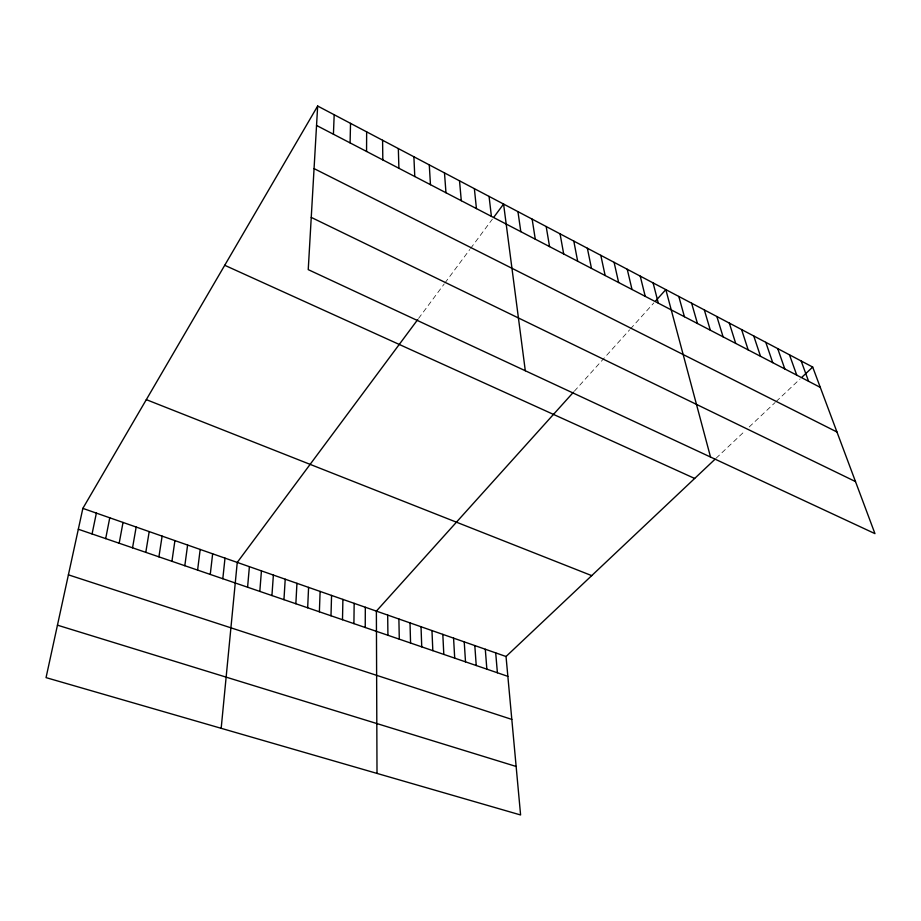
<?xml version="1.0" encoding="UTF-8"?>
<svg xmlns="http://www.w3.org/2000/svg" width="921" height="921" viewBox="0 0 921 921"><rect width="100%" height="100%" fill="white"/><g stroke="black" fill="none" stroke-linecap="round" stroke-linejoin="round"><path stroke-width="0.69" stroke-dasharray="4.61 3.45" d="M418.56 318.459L444.198 283.967M444.981 282.908L469.814 249.499M470.631 248.394L492.39 219.129M574.37 391.195L629.607 329.845M630.482 328.866L653.829 302.928M716.089 458.232L745.308 430.648M749.21 426.964L775.148 402.489M776.173 401.521L800.153 378.888"/><path stroke-width="1.38" d="M366.558 151.458L366.65 131.853M365.234 627.5L365.315 607.238M353.917 623.621L354.159 603.336M342.497 619.718L342.9 599.398M350.095 142.893L350.521 123.356M330.996 615.769L331.56 595.427M319.38 611.797L320.117 591.42M333.425 134.224L334.185 114.745M307.672 607.791L308.581 587.379M295.86 603.75L296.942 583.315M317.664 106.03L308.236 269.634L874.95 533.627L812.69 367.053L317.664 106.03L82.855 508.38L46.05 677.626L520.595 814.97L506.032 656.5L715.053 459.211M283.956 599.663L285.211 579.205M271.937 595.553L273.376 575.061M259.814 591.397L261.437 570.882M247.588 587.218L249.395 566.668M221.178 728.315L237.25 562.42L417.743 319.564M222.813 578.733L225 558.126M210.264 574.428L212.647 553.809M197.601 570.087L200.179 549.446M184.822 565.713L187.608 545.036M171.928 561.303L174.921 540.604M158.919 556.848L162.119 536.114M145.794 552.347L149.202 531.601M132.543 547.811L136.17 527.042M119.177 543.229L123.023 522.437M105.685 538.612L109.76 517.798M92.065 533.95L96.371 513.101M494.093 216.838L503.58 204.059L525.304 370.749M573.484 392.173L376.378 611.118L377.011 773.41M655.648 300.914L665.825 289.608L710.528 457.035M802.064 377.092L812.69 367.053M57.459 625.175L516.128 766.456M68.407 574.842L511.811 719.405M78.32 529.241L507.851 676.348M82.855 508.38L506.032 656.5M146.312 399.645L591.708 575.625M224.724 265.283L694.664 478.448M311.252 217.402L855.505 481.579M314.061 168.601L836.97 432.007M316.548 125.452L820.289 387.384M801.155 360.963L808.592 381.294M789.481 354.815L796.757 375.146M777.704 348.599L784.807 368.93M765.788 342.324L772.731 362.644M753.758 335.969L760.516 356.3M741.589 329.557L748.174 349.888M729.305 323.075L735.695 343.395M716.872 316.525L723.089 336.833M704.323 309.905L710.333 330.213M691.625 303.216L697.45 323.501M678.8 296.447L684.418 316.732M653.093 282.897L658.308 303.159M640.233 276.116L645.23 296.355M627.236 269.266L632.013 289.482M614.088 262.335L618.647 282.54M600.803 255.324L605.143 275.506M587.368 248.244L591.478 268.402M573.795 241.083L577.663 261.219M560.06 233.842L563.687 253.954M546.176 226.52L549.561 246.609M532.142 219.117L535.274 239.184M517.947 211.634L520.814 231.666M489.063 196.403L491.4 216.366M474.373 188.667L476.433 208.583M459.521 180.827L461.294 200.709M495.705 652.885L497.398 672.767M485.298 649.236L486.852 669.153M444.486 172.906L445.971 192.742M474.81 645.563L476.226 665.515M464.23 641.868L465.508 661.842M429.278 164.882L430.464 184.684M453.569 638.126L454.709 658.147M442.817 634.373L443.807 654.405M413.897 156.777L414.772 176.521M431.972 630.574L432.824 650.652M421.035 626.752L421.737 646.853M398.333 148.569L398.897 168.267M410.018 622.884L410.559 643.019M398.897 618.993L399.288 639.162M382.583 140.257L382.825 159.92M387.683 615.067L387.925 635.271"/></g></svg>
